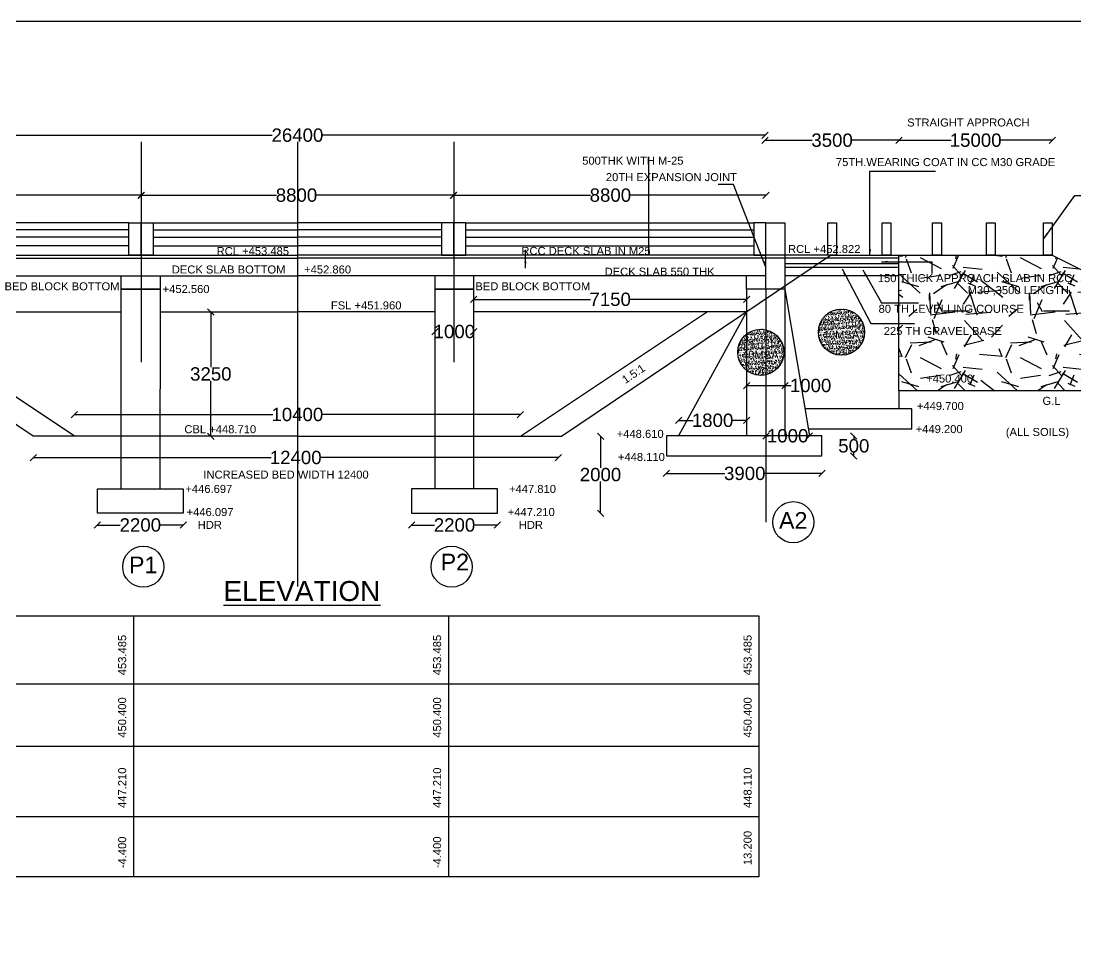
# Model space of a CAD drawing. Header units: millimetres. Extents: x 5124 to 3516387, y 2311 to 45956779.
# Drawn here: x 3483774 to 3499585, y 45942867 to 45956778 of the extents above; entities that cross this region are included whole.
import ezdxf

# ---------------------------------------------------------------- set-up
doc = ezdxf.new("R2010")
doc.units = ezdxf.units.MM
doc.header["$MEASUREMENT"] = 0
for name, color, linetype in [('DIMENSION', 7, 'Continuous'), ('DRAWING', 7, 'Continuous'), ('TEXT', 7, 'Continuous')]:
    doc.layers.add(name, color=color, linetype=linetype)
doc.styles.get("Standard").update_dxf_attribs({"font": 'arial.ttf', "height": 200})
doc.dimstyles.get("Standard").update_dxf_attribs({"dimtxt": 200, "dimasz": 110, "dimexe": 0.18, "dimexo": 0.0625, "dimgap": 0.09, "dimtad": 0, "dimtih": 1, "dimtoh": 1, "dimdec": 0, "dimzin": 0, "dimdsep": 46, "dimtxsty": 'Standard', "dimblk": 'OBLIQUE', "dimcen": 0.09, "dimse1": 1, "dimse2": 1, "dimadec": 0, "dimazin": 0, "dimtfac": 1, "dimtdec": 0, "dimtofl": 0, "dimtmove": 0, "dimatfit": 3, "dimfxl": 1, "dimtolj": 1, "dimtzin": 0, "dimarcsym": 0})

# ---------------------------------------------------------------- blocks, each defined once
blk = doc.blocks.new('_Oblique')
at = {"color": 0, "linetype": 'ByBlock', "lineweight": -2}
blk.add_line((-0.5, -0.5), (0.5, 0.5), dxfattribs=at)
blk = doc.blocks.new('*D30')
at = {"layer": 'Defpoints', "color": 0, "transparency": 16777216}
for p in [(3483956, 45950555), (3491826, 45950555), (3491826, 45950234)]:
    blk.add_point(p, dxfattribs=at)
at = {"layer": 'DRAWING', "color": 0, "lineweight": -2, "transparency": 16777216}
for p, q in [((3483956, 45950234), (3487524, 45950234)), ((3491826, 45950234), (3488257, 45950234))]:
    blk.add_line(p, q, dxfattribs=at)
at = {"layer": 'DRAWING', "color": 0, "lineweight": -2, "transparency": 16777216, "xscale": 95, "yscale": 95, "zscale": 95, "rotation": 180}
blk.add_blockref('_Oblique', (3483956, 45950234), dxfattribs=at)
at = {"layer": 'DRAWING', "color": 0, "lineweight": -2, "transparency": 16777216, "xscale": 95, "yscale": 95, "zscale": 95}
blk.add_blockref('_Oblique', (3491826, 45950234), dxfattribs=at)
at = {"layer": 'DRAWING', "color": 0, "transparency": 16777216, "insert": (3487890, 45950234), "char_height": 200, "attachment_point": 5}
blk.add_mtext('\\A1;12400', dxfattribs=at)
blk = doc.blocks.new('*D37')
at = {"layer": 'Defpoints', "color": 0, "transparency": 16777216}
for p in [(3484918.5, 45949400.5), (3486204, 45949400.5), (3486204, 45949222.5)]:
    blk.add_point(p, dxfattribs=at)
at = {"layer": 'DRAWING', "color": 0, "lineweight": -2, "transparency": 16777216}
for p, q in [((3484918.5, 45949222.5), (3485261.16, 45949222.5)), ((3486204, 45949222.5), (3485861.34, 45949222.5))]:
    blk.add_line(p, q, dxfattribs=at)
at = {"layer": 'DRAWING', "color": 0, "lineweight": -2, "transparency": 16777216, "xscale": 95, "yscale": 95, "zscale": 95, "rotation": 180}
blk.add_blockref('_Oblique', (3484918.5, 45949222.5), dxfattribs=at)
at = {"layer": 'DRAWING', "color": 0, "lineweight": -2, "transparency": 16777216, "xscale": 95, "yscale": 95, "zscale": 95}
blk.add_blockref('_Oblique', (3486204, 45949222.5), dxfattribs=at)
at = {"layer": 'DRAWING', "color": 0, "transparency": 16777216, "insert": (3485561.25, 45949222.5), "char_height": 200, "attachment_point": 5}
blk.add_mtext('\\A1;2200', dxfattribs=at)
blk = doc.blocks.new('*D38')
at = {"layer": 'Defpoints', "color": 0, "transparency": 16777216}
for p in [(3491258, 45950879), (3484573, 45950555), (3491258, 45950578)]:
    blk.add_point(p, dxfattribs=at)
at = {"layer": 'DRAWING', "color": 0, "lineweight": -2, "transparency": 16777216}
for p, q in [((3484573, 45950879), (3487549, 45950879)), ((3491258, 45950879), (3488282, 45950879))]:
    blk.add_line(p, q, dxfattribs=at)
at = {"layer": 'DRAWING', "color": 0, "lineweight": -2, "transparency": 16777216, "xscale": 95, "yscale": 95, "zscale": 95, "rotation": 180}
blk.add_blockref('_Oblique', (3484573, 45950879), dxfattribs=at)
at = {"layer": 'DRAWING', "color": 0, "lineweight": -2, "transparency": 16777216, "xscale": 95, "yscale": 95, "zscale": 95}
blk.add_blockref('_Oblique', (3491258, 45950879), dxfattribs=at)
at = {"layer": 'DRAWING', "color": 0, "transparency": 16777216, "insert": (3487915, 45950879), "char_height": 200, "attachment_point": 5}
blk.add_mtext('\\A1;10400', dxfattribs=at)
blk = doc.blocks.new('*D40')
at = {"layer": 'Defpoints', "color": 0, "transparency": 16777216}
for p in [(3485574, 45954168), (3480894, 45953756), (3485574, 45953756)]:
    blk.add_point(p, dxfattribs=at)
at = {"layer": 'DRAWING', "color": 0, "lineweight": -2, "transparency": 16777216}
for p, q in [((3480894, 45954168), (3482926, 45954168)), ((3485574, 45954168), (3483524, 45954168))]:
    blk.add_line(p, q, dxfattribs=at)
at = {"layer": 'DRAWING', "color": 0, "lineweight": -2, "transparency": 16777216, "xscale": 95, "yscale": 95, "zscale": 95, "rotation": 180}
blk.add_blockref('_Oblique', (3480894, 45954168), dxfattribs=at)
at = {"layer": 'DRAWING', "color": 0, "lineweight": -2, "transparency": 16777216, "xscale": 95, "yscale": 95, "zscale": 95}
blk.add_blockref('_Oblique', (3485574, 45954168), dxfattribs=at)
at = {"layer": 'DRAWING', "color": 0, "transparency": 16777216, "insert": (3483225, 45954168), "char_height": 200, "attachment_point": 5}
blk.add_mtext('\\A1;8150', dxfattribs=at)
blk = doc.blocks.new('*D32')
at = {"layer": 'Defpoints', "color": 0, "transparency": 16777216}
for p in [(3490251, 45954168), (3485570, 45953756), (3490251, 45953756)]:
    blk.add_point(p, dxfattribs=at)
at = {"layer": 'DRAWING', "color": 0, "lineweight": -2, "transparency": 16777216}
for p, q in [((3485570, 45954168), (3487603, 45954168)), ((3490251, 45954168), (3488201, 45954168))]:
    blk.add_line(p, q, dxfattribs=at)
at = {"layer": 'DRAWING', "color": 0, "lineweight": -2, "transparency": 16777216, "xscale": 95, "yscale": 95, "zscale": 95, "rotation": 180}
blk.add_blockref('_Oblique', (3485570, 45954168), dxfattribs=at)
at = {"layer": 'DRAWING', "color": 0, "lineweight": -2, "transparency": 16777216, "xscale": 95, "yscale": 95, "zscale": 95}
blk.add_blockref('_Oblique', (3490251, 45954168), dxfattribs=at)
at = {"layer": 'DRAWING', "color": 0, "transparency": 16777216, "insert": (3487902, 45954168), "char_height": 200, "attachment_point": 5}
blk.add_mtext('\\A1;8800', dxfattribs=at)
blk = doc.blocks.new('*D41')
at = {"layer": 'Defpoints', "color": 0, "transparency": 16777216}
for p in [(3493448, 45950258), (3495778, 45950258), (3493448, 45949996)]:
    blk.add_point(p, dxfattribs=at)
at = {"layer": 'DRAWING', "color": 0, "lineweight": -2, "transparency": 16777216}
for p, q in [((3493448, 45949996), (3494323, 45949996)), ((3495778, 45949996), (3494919, 45949996))]:
    blk.add_line(p, q, dxfattribs=at)
at = {"layer": 'DRAWING', "color": 0, "lineweight": -2, "transparency": 16777216, "xscale": 95, "yscale": 95, "zscale": 95, "rotation": 180}
blk.add_blockref('_Oblique', (3493448, 45949996), dxfattribs=at)
at = {"layer": 'DRAWING', "color": 0, "lineweight": -2, "transparency": 16777216, "xscale": 95, "yscale": 95, "zscale": 95}
blk.add_blockref('_Oblique', (3495778, 45949996), dxfattribs=at)
at = {"layer": 'DRAWING', "color": 0, "transparency": 16777216, "insert": (3494621, 45949996), "char_height": 200, "attachment_point": 5}
blk.add_mtext('\\A1;3900', dxfattribs=at)
blk = doc.blocks.new('*D42')
at = {"layer": 'Defpoints', "color": 0, "transparency": 16777216}
for p in [(3491876, 45950555), (3490914, 45949400), (3492459, 45949400)]:
    blk.add_point(p, dxfattribs=at)
at = {"layer": 'DRAWING', "color": 0, "lineweight": -2, "transparency": 16777216}
for p, q in [((3492459, 45950555), (3492459, 45950080)), ((3492459, 45949400), (3492459, 45949876))]:
    blk.add_line(p, q, dxfattribs=at)
at = {"layer": 'DRAWING', "color": 0, "lineweight": -2, "transparency": 16777216, "xscale": 95, "yscale": 95, "zscale": 95}
for p, rotation in [((3492459, 45950555), 90), ((3492459, 45949400), 270)]:
    blk.add_blockref('_Oblique', p, dxfattribs=dict(at, rotation=rotation))
at = {"layer": 'DRAWING', "color": 0, "transparency": 16777216, "insert": (3492459, 45949978), "char_height": 200, "attachment_point": 5}
blk.add_mtext('\\A1;2000', dxfattribs=at)
blk = doc.blocks.new('*D43')
at = {"layer": 'Defpoints', "color": 0, "transparency": 16777216}
for p in [(3489628, 45949400.5), (3490913.5, 45949400.5), (3489628, 45949222.5)]:
    blk.add_point(p, dxfattribs=at)
at = {"layer": 'DRAWING', "color": 0, "lineweight": -2, "transparency": 16777216}
for p, q in [((3489628, 45949222.5), (3489970.66, 45949222.5)), ((3490913.5, 45949222.5), (3490570.84, 45949222.5))]:
    blk.add_line(p, q, dxfattribs=at)
at = {"layer": 'DRAWING', "color": 0, "lineweight": -2, "transparency": 16777216, "xscale": 95, "yscale": 95, "zscale": 95, "rotation": 180}
blk.add_blockref('_Oblique', (3489628, 45949222.5), dxfattribs=at)
at = {"layer": 'DRAWING', "color": 0, "lineweight": -2, "transparency": 16777216, "xscale": 95, "yscale": 95, "zscale": 95}
blk.add_blockref('_Oblique', (3490913.5, 45949222.5), dxfattribs=at)
at = {"layer": 'DRAWING', "color": 0, "transparency": 16777216, "insert": (3490270.75, 45949222.5), "char_height": 200, "attachment_point": 5}
blk.add_mtext('\\A1;2200', dxfattribs=at)
blk = doc.blocks.new('*D44')
at = {"layer": 'Defpoints', "color": 0, "transparency": 16777216}
for p in [(3499230, 45954992), (3496933, 45953266), (3499230, 45953266)]:
    blk.add_point(p, dxfattribs=at)
at = {"layer": 'DRAWING', "color": 0, "lineweight": -2, "transparency": 16777216}
for p, q in [((3496933, 45954992), (3497715, 45954992)), ((3499230, 45954992), (3498448, 45954992))]:
    blk.add_line(p, q, dxfattribs=at)
at = {"layer": 'DRAWING', "color": 0, "lineweight": -2, "transparency": 16777216, "xscale": 95, "yscale": 95, "zscale": 95, "rotation": 180}
blk.add_blockref('_Oblique', (3496933, 45954992), dxfattribs=at)
at = {"layer": 'DRAWING', "color": 0, "lineweight": -2, "transparency": 16777216, "xscale": 95, "yscale": 95, "zscale": 95}
blk.add_blockref('_Oblique', (3499230, 45954992), dxfattribs=at)
at = {"layer": 'DRAWING', "color": 0, "transparency": 16777216, "insert": (3498082, 45954992), "char_height": 200, "attachment_point": 5}
blk.add_mtext('\\A1;15000', dxfattribs=at)
blk = doc.blocks.new('*D33')
at = {"layer": 'Defpoints', "color": 0, "transparency": 16777216}
for p in [(3494926, 45954992), (3494926, 45954916), (3496934, 45954944)]:
    blk.add_point(p, dxfattribs=at)
at = {"layer": 'DRAWING', "color": 0, "lineweight": -2, "transparency": 16777216}
for p, q in [((3494926, 45954992), (3495632, 45954992)), ((3496934, 45954992), (3496229, 45954992))]:
    blk.add_line(p, q, dxfattribs=at)
at = {"layer": 'DRAWING', "color": 0, "lineweight": -2, "transparency": 16777216, "xscale": 95, "yscale": 95, "zscale": 95, "rotation": 180}
blk.add_blockref('_Oblique', (3494926, 45954992), dxfattribs=at)
at = {"layer": 'DRAWING', "color": 0, "lineweight": -2, "transparency": 16777216, "xscale": 95, "yscale": 95, "zscale": 95}
blk.add_blockref('_Oblique', (3496934, 45954992), dxfattribs=at)
at = {"layer": 'DRAWING', "color": 0, "transparency": 16777216, "insert": (3495930, 45954992), "char_height": 200, "attachment_point": 5}
blk.add_mtext('\\A1;3500', dxfattribs=at)
blk = doc.blocks.new('*D45')
at = {"layer": 'Defpoints', "color": 0, "transparency": 16777216}
for p in [(3490258, 45954168), (3490258, 45953756), (3494938, 45953756)]:
    blk.add_point(p, dxfattribs=at)
at = {"layer": 'DRAWING', "color": 0, "lineweight": -2, "transparency": 16777216}
for p, q in [((3490258, 45954168), (3492308, 45954168)), ((3494938, 45954168), (3492906, 45954168))]:
    blk.add_line(p, q, dxfattribs=at)
at = {"layer": 'DRAWING', "color": 0, "lineweight": -2, "transparency": 16777216, "xscale": 95, "yscale": 95, "zscale": 95, "rotation": 180}
blk.add_blockref('_Oblique', (3490258, 45954168), dxfattribs=at)
at = {"layer": 'DRAWING', "color": 0, "lineweight": -2, "transparency": 16777216, "xscale": 95, "yscale": 95, "zscale": 95}
blk.add_blockref('_Oblique', (3494938, 45954168), dxfattribs=at)
at = {"layer": 'DRAWING', "color": 0, "transparency": 16777216, "insert": (3492607, 45954168), "char_height": 200, "attachment_point": 5}
blk.add_mtext('\\A1;8800', dxfattribs=at)
blk = doc.blocks.new('*D46')
at = {"layer": 'Defpoints', "color": 0, "transparency": 16777216}
for p in [(3489976, 45952123), (3490560, 45952123), (3490560, 45952123)]:
    blk.add_point(p, dxfattribs=at)
at = {"layer": 'DRAWING', "color": 0, "lineweight": -2, "transparency": 16777216}
for p, q in [((3489976, 45952123), (3489979, 45952123)), ((3490560, 45952123), (3490557, 45952123))]:
    blk.add_line(p, q, dxfattribs=at)
at = {"layer": 'DRAWING', "color": 0, "lineweight": -2, "transparency": 16777216, "xscale": 95, "yscale": 95, "zscale": 95, "rotation": 180}
blk.add_blockref('_Oblique', (3489976, 45952123), dxfattribs=at)
at = {"layer": 'DRAWING', "color": 0, "lineweight": -2, "transparency": 16777216, "xscale": 95, "yscale": 95, "zscale": 95}
blk.add_blockref('_Oblique', (3490560, 45952123), dxfattribs=at)
at = {"layer": 'DRAWING', "color": 0, "transparency": 16777216, "insert": (3490268, 45952123), "char_height": 200, "attachment_point": 5}
blk.add_mtext('\\A1;1000', dxfattribs=at)
blk = doc.blocks.new('*D47')
at = {"layer": 'Defpoints', "color": 0, "transparency": 16777216}
for p in [(3490560, 45952662), (3494648, 45952662), (3494648, 45952606)]:
    blk.add_point(p, dxfattribs=at)
at = {"layer": 'DRAWING', "color": 0, "lineweight": -2, "transparency": 16777216}
for p, q in [((3490560, 45952606), (3492307, 45952606)), ((3494648, 45952606), (3492902, 45952606))]:
    blk.add_line(p, q, dxfattribs=at)
at = {"layer": 'DRAWING', "color": 0, "lineweight": -2, "transparency": 16777216, "xscale": 95, "yscale": 95, "zscale": 95, "rotation": 180}
blk.add_blockref('_Oblique', (3490560, 45952606), dxfattribs=at)
at = {"layer": 'DRAWING', "color": 0, "lineweight": -2, "transparency": 16777216, "xscale": 95, "yscale": 95, "zscale": 95}
blk.add_blockref('_Oblique', (3494648, 45952606), dxfattribs=at)
at = {"layer": 'DRAWING', "color": 0, "transparency": 16777216, "insert": (3492604, 45952606), "char_height": 200, "attachment_point": 5}
blk.add_mtext('\\A1;7150', dxfattribs=at)
blk = doc.blocks.new('*D48')
at = {"layer": 'Defpoints', "color": 0, "transparency": 16777216}
for p in [(3494648, 45950792), (3493630, 45950560), (3494648, 45950560)]:
    blk.add_point(p, dxfattribs=at)
at = {"layer": 'DRAWING', "color": 0, "lineweight": -2, "transparency": 16777216}
for p, q in [((3493630, 45950792), (3493850, 45950792)), ((3494648, 45950792), (3494428, 45950792))]:
    blk.add_line(p, q, dxfattribs=at)
at = {"layer": 'DRAWING', "color": 0, "lineweight": -2, "transparency": 16777216, "xscale": 95, "yscale": 95, "zscale": 95, "rotation": 180}
blk.add_blockref('_Oblique', (3493630, 45950792), dxfattribs=at)
at = {"layer": 'DRAWING', "color": 0, "lineweight": -2, "transparency": 16777216, "xscale": 95, "yscale": 95, "zscale": 95}
blk.add_blockref('_Oblique', (3494648, 45950792), dxfattribs=at)
at = {"layer": 'DRAWING', "color": 0, "transparency": 16777216, "insert": (3494139, 45950792), "char_height": 200, "attachment_point": 5}
blk.add_mtext('\\A1;1800', dxfattribs=at)
blk = doc.blocks.new('*D49')
at = {"layer": 'Defpoints', "color": 0, "transparency": 16777216}
for p in [(3494938, 45950560), (3495590, 45950560), (3495590, 45950560)]:
    blk.add_point(p, dxfattribs=at)
at = {"layer": 'DRAWING', "color": 0, "lineweight": -2, "transparency": 16777216}
for p, q in [((3494938, 45950560), (3494975, 45950560)), ((3495590, 45950560), (3495553, 45950560))]:
    blk.add_line(p, q, dxfattribs=at)
at = {"layer": 'DRAWING', "color": 0, "lineweight": -2, "transparency": 16777216, "xscale": 95, "yscale": 95, "zscale": 95, "rotation": 180}
blk.add_blockref('_Oblique', (3494938, 45950560), dxfattribs=at)
at = {"layer": 'DRAWING', "color": 0, "lineweight": -2, "transparency": 16777216, "xscale": 95, "yscale": 95, "zscale": 95}
blk.add_blockref('_Oblique', (3495590, 45950560), dxfattribs=at)
at = {"layer": 'DRAWING', "color": 0, "transparency": 16777216, "insert": (3495264, 45950560), "char_height": 200, "attachment_point": 5}
blk.add_mtext('\\A1;1000', dxfattribs=at)
blk = doc.blocks.new('*D50')
at = {"layer": 'Defpoints', "color": 0, "transparency": 16777216}
for p in [(3494648, 45951314), (3495224, 45951314), (3495224, 45951314)]:
    blk.add_point(p, dxfattribs=at)
at = {"layer": 'DRAWING', "color": 0, "lineweight": -2, "transparency": 16777216}
for p, q in [((3494648, 45951314), (3495224, 45951314)), ((3495224, 45951314), (3495319, 45951314))]:
    blk.add_line(p, q, dxfattribs=at)
at = {"layer": 'DRAWING', "color": 0, "lineweight": -2, "transparency": 16777216, "xscale": 95, "yscale": 95, "zscale": 95, "rotation": 180}
blk.add_blockref('_Oblique', (3494648, 45951314), dxfattribs=at)
at = {"layer": 'DRAWING', "color": 0, "lineweight": -2, "transparency": 16777216, "xscale": 95, "yscale": 95, "zscale": 95}
blk.add_blockref('_Oblique', (3495224, 45951314), dxfattribs=at)
at = {"layer": 'DRAWING', "color": 0, "transparency": 16777216, "insert": (3495608, 45951314), "char_height": 200, "attachment_point": 5}
blk.add_mtext('\\A1;1000', dxfattribs=at)
blk = doc.blocks.new('*D51')
at = {"layer": 'Defpoints', "color": 0, "transparency": 16777216}
for p in [(3495778, 45950560), (3495778, 45950258), (3496256, 45950258)]:
    blk.add_point(p, dxfattribs=at)
at = {"layer": 'DRAWING', "color": 0, "lineweight": -2, "transparency": 16777216}
for p, q in [((3496256, 45950560), (3496256, 45950511)), ((3496256, 45950258), (3496256, 45950307))]:
    blk.add_line(p, q, dxfattribs=at)
at = {"layer": 'DRAWING', "color": 0, "lineweight": -2, "transparency": 16777216, "xscale": 95, "yscale": 95, "zscale": 95}
for p, rotation in [((3496256, 45950560), 90), ((3496256, 45950258), 270)]:
    blk.add_blockref('_Oblique', p, dxfattribs=dict(at, rotation=rotation))
at = {"layer": 'DRAWING', "color": 0, "transparency": 16777216, "insert": (3496256, 45950409), "char_height": 200, "attachment_point": 5}
blk.add_mtext('\\A1;500', dxfattribs=at)
blk = doc.blocks.new('*D34')
at = {"layer": 'Defpoints', "color": 0, "transparency": 16777216}
for p in [(3494926, 45955067), (3480906, 45954992), (3494926, 45954992)]:
    blk.add_point(p, dxfattribs=at)
at = {"layer": 'DRAWING', "color": 0, "lineweight": -2, "transparency": 16777216}
for p, q in [((3480906, 45955067), (3487538, 45955067)), ((3494926, 45955067), (3488294, 45955067))]:
    blk.add_line(p, q, dxfattribs=at)
at = {"layer": 'DRAWING', "color": 0, "lineweight": -2, "transparency": 16777216, "xscale": 95, "yscale": 95, "zscale": 95, "rotation": 180}
blk.add_blockref('_Oblique', (3480906, 45955067), dxfattribs=at)
at = {"layer": 'DRAWING', "color": 0, "lineweight": -2, "transparency": 16777216, "xscale": 95, "yscale": 95, "zscale": 95}
blk.add_blockref('_Oblique', (3494926, 45955067), dxfattribs=at)
at = {"layer": 'DRAWING', "color": 0, "transparency": 16777216, "insert": (3487916, 45955067), "char_height": 200, "attachment_point": 5}
blk.add_mtext('\\A1;26400', dxfattribs=at)
blk = doc.blocks.new('*D52')
at = {"layer": 'Defpoints', "color": 0, "transparency": 16777216}
for p in [(3486164, 45952419), (3486618, 45952419), (3486055, 45950555)]:
    blk.add_point(p, dxfattribs=at)
at = {"layer": 'DIMENSION', "color": 0, "lineweight": -2, "transparency": 16777216}
for p, q in [((3486618, 45952419), (3486618, 45951589)), ((3486618, 45950555), (3486618, 45951385))]:
    blk.add_line(p, q, dxfattribs=at)
at = {"layer": 'DIMENSION', "color": 0, "lineweight": -2, "transparency": 16777216, "xscale": 95, "yscale": 95, "zscale": 95}
for p, rotation in [((3486618, 45952419), 90), ((3486618, 45950555), 270)]:
    blk.add_blockref('_Oblique', p, dxfattribs=dict(at, rotation=rotation))
at = {"layer": 'DIMENSION', "color": 0, "transparency": 16777216, "insert": (3486618, 45951487), "char_height": 200, "attachment_point": 5}
blk.add_mtext('\\A1;3250', dxfattribs=at)

msp = doc.modelspace()

# ---------------------------------------------------------------- hatches: boundary and pattern name
at = {"layer": 'DRAWING'}
h = msp.add_hatch(dxfattribs=at)
h.set_pattern_fill('GRAVEL', color=256, scale=1500, style=0)
h.set_pattern_definition([(311.9872, (6919301, 2246), (11999.99734824, -13500.0020124), [201.804, -19978.632]), (355.0303, (6919436, 2096), (-18000.00157728, 1499.98696051), [346.302, -34283.8875]), (47.4896, (6919781, 2066), (-14999.98607752, -16500.0130108), [244.182, -24174.048]), (272.7263, (6920366, 1691), (-1499.99402659, 30000.00044246), [315.357, -31220.337]), (247.1663, (6920381, 1376), (7500.01485816, 17999.99461767), [309.2325, -30614.0595]), (182.7263, (6920261, 1091), (30000.00044246, 1499.99402659), [315.357, -31220.337]), (142.3058, (6919946, 1076), (19500.01101843, -14999.98560774), [417.0435, -41287.2735]), (107.7447, (6919616, 1331), (-10500.01614406, 32999.99434686), [393.732, -38979.4815]), (58.5704, (6919496, 1706), (12000.01235126, 19499.99255474), [316.425, -31326.1095]), (4.7636, (6919661, 1976), (-16500.00141948, -1499.987299), [361.248, -17701.1445]), (317.6026, (6920021, 2006), (18000.01102661, -16499.98812302), [467.172, -46250.0625]), (41.1859, (6918881, 1676), (10500.0044202, 8999.99597), [159.4515, -15785.766]), (8.5308, (6919001, 1781), (-19499.99742722, -3000.01186506), [303.3555, -30032.2665]), (315, (6919301, 1826), (2e-13, -1500.000464), [212.1315, -1909.188]), (336.8014, (6919406, 2006), (-7499.999596, 3000.0019879), [114.237, -11309.4225]), (248.1986, (6919511, 1961), (1499.9998658, 4500.0004095), [161.5545, -7916.193]), (149.0362, (6919451, 1811), (-4499.9970334, 3000.0037253), [262.3935, -8484.0345]), (18.4349, (6919226, 1946), (-3000.000652, -1499.997605), [189.7365, -4553.6805]), (163.6105, (6920381, 1961), (-15000.00329762, 4499.98906473), [265.8, -26314.2675]), (109.6538, (6920126, 2036), (5999.99287106, -16500.0032034), [222.9915, -22076.112]), (246.8014, (6919226, 2246), (3000.0019879, 7499.999596), [228.4725, -11195.187]), (196.3895, (6919136, 2036), (15000.00329762, 4499.98906473), [265.8, -26314.2675]), (200.556, (6920381, 1031), (7500.0027668, 2999.9939946), [256.32, -12559.686]), (245.2249, (6920141, 941), (7499.98828387, 16500.00513276), [214.767, -21261.9645]), (113.1986, (6919211, 746), (-3000.0019879, 7499.999596), [228.4725, -11195.187]), (162.646, (6919121, 956), (19500.00302865, -5999.99175339), [251.4465, -24893.136]), (110.556, (6919946, 746), (2999.9939946, -7500.0027668), [128.16, -12687.846]), (78.6901, (6919301, 746), (1499.9964482, 6000.0011283), [76.485, -7572.0435]), (14.0362, (6919316, 821), (-4500.000819, -1499.997086), [309.2325, -5875.425]), (353.991, (6919616, 896), (-14999.99962636, 1499.99897622), [286.575, -28370.8845]), (236.3099, (6919451, 1676), (1500.0020018, 2999.9993367), [216.333, -5191.9935]), (186.8428, (6919331, 1496), (-25499.99904822, -3000.01199689), [377.691, -37391.3445]), (119.0546, (6918956, 1451), (6000.0000408, -10500.00057685), [154.434, -15289.011]), (90, (6918881, 1586), (1500, 1500), [90, -1410]), (59.7436, (6919646, 941), (-5999.9923302, -10500.00368378), [208.386, -20630.28]), (131.9872, (6919751, 1121), (-11999.99734824, 13500.0020124), [403.608, -19776.828]), (180, (6919481, 1421), (-1500, 1500), [390, -1110]), (214.6952, (6919091, 1421), (14999.99138848, 10500.0129144), [237.171, -23479.911]), (285.9454, (6918896, 1286), (1499.9998339, -6000.00019), [218.403, -10701.762]), (332.354, (6918956, 1076), (28499.99371077, -15000.01156975), [355.5975, -35204.211]), (4.5739, (6919271, 911), (19500.00083747, 1499.99220174), [376.1985, -37243.611])])
h.paths.add_polyline_path([(3503276, 45951234), (3499230, 45953266.5), (3496933, 45953266.5), (3496933, 45951234)])
h.paths.add_polyline_path([(3496673.5, 45952038.9), (3498505.9, 45952038.9), (3498505.9, 45952225.2), (3496673.5, 45952225.2)], flags=9)
h.paths.add_polyline_path([(3496595.8, 45952371.4), (3498837.9, 45952371.4), (3498837.9, 45952557.6), (3496595.8, 45952557.6)], flags=9)
h.paths.add_polyline_path([(3497926.3, 45952624.8), (3499518, 45952624.8), (3499518, 45952843.6), (3497926.3, 45952843.6)], flags=24)
h.paths.add_polyline_path([(3496584.7, 45952831.6), (3499562.6, 45952831.6), (3499562.6, 45953017.8), (3496584.7, 45953017.8)], flags=9)
h = msp.add_hatch(dxfattribs=at)
h.set_pattern_fill('AR-CONC', color=256, scale=10, style=0)
h.set_pattern_definition([(130, (6920381, 746), (-71.72601826, -6.2752135), [7.5, -82.5]), (185, (6920381, 746), (13.87513336, 75.21921337), [6, -66]), (79.5486, (6920375.02, 745.48), (-57.85093817, 68.94395421), [6.374019, -70.1142112]), (133.8158, (6920381, 766), (-106.72410486, -16.55190143), [11.25, -123.75]), (83.3644, (6920372.11, 764.62), (-93.46627055, 97.4117871), [9.5610288, -105.1713]), (188.8158, (6920381, 766), (-93.46619451, 97.4118601), [9, -99]), (159, (6920371, 761), (-59.69070521, -40.26188907), [7.5, -82.5]), (214, (6920371, 761), (-24.33153319, 72.5150045), [6, -66]), (108.5486, (6920366.026, 757.645), (-84.02226286, 32.25304967), [6.374019, -70.1142112]), (142.5, (6920381, 746), (-1.215985532, 33.289385383), [0, -65.2, 0, -67, 0, -66.25]), (172.5, (6920381, 746), (-26.306953744, 39.441171188), [0, -38.2, 0, -63.7, 0, -25.25]), (212.5, (6920403.3, 746), (-53.382243617, -2.255487173), [0, -25, 0, -78, 0, -103.5]), (222.5, (6920413.3, 746), (-58.318616934, 10.010498233), [0, -32.5, 0, -51.8, 0, -73.5])])
h.paths.add_polyline_path([(3495724.9, 45952115.7, 1), (3496416.7, 45952115.7, 1)])
h.paths.add_polyline_path([(3495757.3, 45951984.5), (3496369.4, 45951984.5), (3496369.4, 45952170.8), (3495757.3, 45952170.8)], flags=24)
h.paths.add_polyline_path([(3495926.1, 45952286.6), (3496231.9, 45952286.6), (3496231.9, 45952134.5), (3495926.1, 45952134.5)], flags=24)
h = msp.add_hatch(dxfattribs=at)
h.set_pattern_fill('AR-CONC', color=256, scale=10, style=0)
h.set_pattern_definition([(130, (6919171.085, 443.233), (-71.72601826, -6.2752135), [7.5, -82.5]), (185, (6919171.085, 443.23), (13.87513336, 75.21921337), [6, -66]), (79.5486, (6919165.11, 442.71), (-57.85093817, 68.94395421), [6.374019, -70.1142112]), (133.8158, (6919171.085, 463.23), (-106.72410486, -16.55190143), [11.25, -123.75]), (83.3644, (6919162.19, 461.85), (-93.46627055, 97.4117871), [9.5610288, -105.1713]), (188.8158, (6919171.08, 463.23), (-93.46619451, 97.4118601), [9, -99]), (159, (6919161.085, 458.233), (-59.69070521, -40.26188907), [7.5, -82.5]), (214, (6919161.085, 458.23), (-24.33153319, 72.5150045), [6, -66]), (108.5486, (6919156.11, 454.88), (-84.02226286, 32.25304967), [6.374019, -70.1142112]), (142.5, (6919171.085, 443.233), (-1.215985532, 33.289385383), [0, -65.2, 0, -67, 0, -66.25]), (172.5, (6919171.085, 443.233), (-26.306953744, 39.441171188), [0, -38.2, 0, -63.7, 0, -25.25]), (212.5, (6919193.385, 443.233), (-53.382243617, -2.255487173), [0, -25, 0, -78, 0, -103.5]), (222.5, (6919203.385, 443.233), (-58.318616934, 10.010498233), [0, -32.5, 0, -51.8, 0, -73.5])])
h.paths.add_polyline_path([(3494515, 45951812.9, 1), (3495206.8, 45951812.9, 1)])
h.paths.add_polyline_path([(3494547.3, 45951681.7), (3495159.5, 45951681.7), (3495159.5, 45951868), (3494547.3, 45951868)], flags=24)
h.paths.add_polyline_path([(3494716.2, 45951983.8), (3495021.9, 45951983.8), (3495021.9, 45951831.7), (3494716.2, 45951831.7)], flags=24)

# ---------------------------------------------------------------- linework, layer by layer
at = {"layer": 'DIMENSION'}
msp.add_lwpolyline([(3471438.5, 45956778.5), (3516236.5, 45956778.5), (3516236.5, 45925044), (3471438.5, 45925044)], close=True, dxfattribs=at)
at = {"layer": 'DRAWING'}
for points in [[(3485572, 45954970.5), (3485572, 45951663.5)], [(3487916, 45954969), (3487916, 45948301.5)], [(3490260, 45954970.5), (3490260, 45951663.5)], [(3485390, 45953756), (3481074, 45953756)], [(3485390, 45953647), (3481074, 45953647)], [(3485754.5, 45953756), (3487916, 45953756)], [(3485754.5, 45953647), (3487916, 45953647)], [(3490077.5, 45953756), (3487916, 45953756)], [(3490077.5, 45953647), (3487916, 45953647)], [(3490442, 45953756), (3494758, 45953756)], [(3490442, 45953647), (3494758, 45953647)], [(3485390, 45953538), (3481074, 45953538)], [(3485754.5, 45953538), (3487916, 45953538)], [(3490077.5, 45953538), (3487916, 45953538)], [(3490442, 45953538), (3494758, 45953538)], [(3485390, 45953410), (3481074, 45953410)], [(3485754.5, 45953410), (3487916, 45953410)], [(3490077.5, 45953410), (3487916, 45953410)], [(3490442, 45953410), (3494758, 45953410)], [(3487916, 45950555), (3483955.5, 45950555), (3479924, 45953266.5), (3476602, 45953266.5), (3472556, 45951234), (3478899, 45951234), (3478899, 45953266.5)], [(3478899, 45953222), (3487916, 45953222)], [(3479924, 45953266.5), (3487916, 45953266.5)], [(3487916, 45950555), (3491876.5, 45950555), (3495908, 45953266.5), (3499230, 45953266.5), (3503276, 45951234), (3496933, 45951234), (3496933, 45953266.5)], [(3495908, 45953266.5), (3487916, 45953266.5)], [(3496933, 45953222), (3487916, 45953222)], [(3496933, 45953139.5), (3495224, 45953139.5)], [(3496933, 45953082.5), (3495224, 45953082.5)], [(3480893.5, 45952957.5), (3487916, 45952957.5)], [(3494938.5, 45952957.5), (3487916, 45952957.5)], [(3494938.5, 45952757), (3494648.5, 45952757), (3494648.5, 45952957.5)], [(3496933, 45952957.5), (3495224, 45952957.5)], [(3485272, 45949764), (3485272, 45952759.5), (3485856.5, 45952759.5), (3485856, 45949764)], [(3490560, 45949764), (3490560, 45952759.5), (3489975.5, 45952759.5), (3489976, 45949764)], [(3494648.5, 45952757), (3494648.5, 45950559.5)], [(3494938.5, 45952757), (3494938.5, 45949266.5)], [(3495224, 45952757), (3495589.5, 45950559.5)], [(3495224, 45952757), (3495224, 45950559.5)], [(3481183.5, 45952419.4), (3485272, 45952419.4)], [(3484573, 45950555), (3481771, 45952422.5)], [(3485856.4, 45952419.4), (3487916, 45952419.4)], [(3489975.6, 45952419.4), (3487916, 45952419.4)], [(3494648.5, 45952419.4), (3490560, 45952419.4)], [(3491259, 45950555), (3494061, 45952422.5)], [(3494648.5, 45952419.4), (3493629.5, 45950559.5)], [(3496933, 45951234), (3496933, 45950966)], [(3495571.9, 45950665.5), (3497127, 45950665.5), (3497127, 45950966), (3495521.9, 45950966)], [(3485459, 45947862), (3485459, 45943949)], [(3490180, 45947862), (3490180, 45943949)], [(3476720, 45946842), (3494834, 45946842)], [(3476720, 45945905.5), (3494834, 45945905.5)], [(3476720, 45944852), (3494834, 45944852)]]:
    msp.add_lwpolyline(points, dxfattribs=at)
for points in [[(3485390, 45953756), (3485570.5, 45953756), (3485570.5, 45953266.5), (3485390, 45953266.5)], [(3485574, 45953756), (3485754.5, 45953756), (3485754.5, 45953266.5), (3485574, 45953266.5)], [(3490258, 45953756), (3490077.5, 45953756), (3490077.5, 45953266.5), (3490258, 45953266.5)], [(3490442, 45953756), (3490261.5, 45953756), (3490261.5, 45953266.5), (3490442, 45953266.5)], [(3494938.5, 45953756), (3494758, 45953756), (3494758, 45953266.5), (3494938.5, 45953266.5)], [(3495224, 45952757), (3494938.5, 45952757), (3494938.5, 45953756), (3495224, 45953756)], [(3495998.5, 45953266.5), (3495865.5, 45953266.5), (3495865.5, 45953752.5), (3495998.5, 45953752.5)], [(3496813, 45953266.5), (3496680, 45953266.5), (3496680, 45953752.5), (3496813, 45953752.5)], [(3497569, 45953266.5), (3497436, 45953266.5), (3497436, 45953752.5), (3497569, 45953752.5)], [(3498375.5, 45953266.5), (3498242.5, 45953266.5), (3498242.5, 45953752.5), (3498375.5, 45953752.5)], [(3499230, 45953266.5), (3499097, 45953266.5), (3499097, 45953752.5), (3499230, 45953752.5)], [(3485272, 45952957.5), (3485856.5, 45952957.5), (3485856.5, 45952759.5), (3485272, 45952759.5)], [(3490560, 45952957.5), (3489975.5, 45952957.5), (3489975.5, 45952759.5), (3490560, 45952759.5)], [(3495778.5, 45950559.5), (3493447.5, 45950559.5), (3493447.5, 45950258.5), (3495778.5, 45950258.5)], [(3484918.5, 45949764), (3486204, 45949764), (3486204, 45949400.5), (3484918.5, 45949400.5)], [(3490913.5, 45949764), (3489628, 45949764), (3489628, 45949400.5), (3490913.5, 45949400.5)], [(3476720, 45947862), (3494834, 45947862), (3494834, 45943949), (3476720, 45943949)]]:
    msp.add_lwpolyline(points, close=True, dxfattribs=at)
for centre, radius in [((3496070.8, 45952115.7), 345.9), ((3494860.9, 45951812.9), 345.9), ((3495349.3, 45949264.8), 308.3), ((3485605.3, 45948598.3), 308.3), ((3490226.7, 45948598.3), 308.3)]:
    msp.add_circle(centre, radius, dxfattribs=at)

# ---------------------------------------------------------------- texts
at = {"layer": 'DIMENSION', "insert": (3492520.5, 45953081.7), "char_height": 120, "width": 2015.07, "attachment_point": 1}
msp.add_mtext('DECK SLAB 550 THK ', dxfattribs=at)
at = {"layer": 'DRAWING', "char_height": 100, "width": 483.458, "attachment_point": 3}
for insert in [(3496206.9, 45952261.6), (3494996.9, 45951958.8)]:
    msp.add_mtext('M15', dxfattribs=dict(at, insert=insert))
at = {"layer": 'TEXT'}
for s, height, p in [('STRAIGHT APPROACH', 120, (3497055.7, 45955198.3)), ('500THK WITH M-25', 120, (3492184.7, 45954625.7)), ('75TH.WEARING COAT IN CC M30 GRADE', 120, (3495987.8, 45954604.3)), ('20TH EXPANSION JOINT ', 120, (3492539.2, 45954378.7)), ('RCL +453.485', 120, (3486704.6, 45953270.5)), ('RCC DECK SLAB IN M25', 120, (3491272.7, 45953273.1)), ('RCL +452.822', 120, (3495269.8, 45953301.5)), ('DECK SLAB BOTTOM      +452.860', 120, (3486032.2, 45952994.1)), ('BED BLOCK BOTTOM', 120, (3483526, 45952742)), ('BED BLOCK BOTTOM', 120, (3490583, 45952742)), ('150 THICK APPROACH SLAB IN RCC', 120, (3496615.7, 45952864.7)), ('+452.560', 120, (3485895, 45952701.4)), ('M30 ,3500 LENGTH', 120, (3497962.7, 45952685)), ('FSL +451.960', 120, (3488417.7, 45952456)), ('80 TH LEVELLING COURSE', 120, (3496626.8, 45952404.5)), ('40MSA', 120, (3495788.3, 45952017.6)), ('225 TH GRAVEL BASE', 120, (3496704.6, 45952072)), ('40MSA', 120, (3494578.4, 45951714.8)), ('+450.400', 120, (3497340.5, 45951358.6)), ('G.L', 120, (3499084.4, 45951024.7)), ('+449.700', 120, (3497201.3, 45950947.9)), ('CBL +448.710', 120, (3486221.2, 45950599.3)), ('+448.610', 120, (3492701.6, 45950529.6)), ('+449.200', 120, (3497182.8, 45950601.4)), ('(ALL SOILS)', 120, (3498534.2, 45950557.8)), ('+448.110', 120, (3492720.1, 45950183.1)), ('INCREASED BED WIDTH 12400', 120, (3486505.7, 45949918.7)), ('+446.697', 120, (3486235.6, 45949703.9)), ('+447.810', 120, (3491087.8, 45949703.9)), ('+446.097', 120, (3486254.1, 45949357.4)), ('+447.210', 120, (3491069.3, 45949357.4)), ('A2', 250, (3495134.3, 45949166.8)), ('HDR', 120, (3486421.1, 45949164.9)), ('HDR', 120, (3491233.4, 45949164.9)), ('P1', 250, (3485390.3, 45948500.3)), ('P2', 250, (3490062.3, 45948542.8)), ('%%UELEVATION', 300, (3486807.1, 45948083.4))]:
    msp.add_text(s, height=height, dxfattribs=at).set_placement(p)
for s, rotation, p in [('1.5:1', 33.90054, (3492831.9, 45951335.9)), ('453.485', 90, (3485348.9, 45946970.5)), ('453.485', 90, (3490069.9, 45946970.5)), ('453.485', 90, (3494723.9, 45946970.5)), ('450.400', 90, (3485348.9, 45946034)), ('450.400', 90, (3490069.9, 45946034)), ('450.400', 90, (3494723.9, 45946034)), ('447.210', 90, (3485348.9, 45944980.5)), ('447.210', 90, (3490069.9, 45944980.5)), ('448.110', 90, (3494723.9, 45944980.5)), (' 13.200', 90, (3494723.9, 45944077.5)), ('-4.400', 90, (3485348.9, 45944077.5)), ('-4.400', 90, (3490069.9, 45944077.5))]:
    msp.add_text(s, height=120, rotation=rotation, dxfattribs=at).set_placement(p)

# ---------------------------------------------------------------- dimensions: what is measured, and where the dimension line sits
at = {"layer": 'DIMENSION'}
dim = msp.add_linear_dim(base=(3486618.5, 45952419.4), p1=(3486055, 45950555), p2=(3486163.5, 45952419.4), angle=90, text='3250', dimstyle='Standard', override={"dimasz": 95, "dimfxl": 2000, "dimarcsym": 1}, dxfattribs=at)
dim.commit()
dim.dimension.update_dxf_attribs({"geometry": '*D52', "text_midpoint": (3486618.5, 45951487.2)})
at = {"layer": 'DRAWING'}
for base, p1, p2, text, picture, middle in [((3494926.5, 45955067), (3480905.5, 45954991.5), (3494926.5, 45954991.5), '26400', '*D34', (3487916, 45955067)), ((3494648.5, 45952605.5), (3490560, 45952661.5), (3494648.5, 45952661.5), '7150', '*D47', (3492604.2, 45952605.5)), ((3490560, 45952122.5), (3489975.6, 45952122.5), (3490560, 45952122.5), '1000', '*D46', (3490267.8, 45952122.5)), ((3495224, 45951314), (3494648.5, 45951314), (3495224, 45951314), '1000', '*D50', (3495608, 45951314)), ((3491257.5, 45950879), (3484573, 45950555), (3491257.5, 45950577.5), '10400', '*D38', (3487915.2, 45950879)), ((3494648.5, 45950791.5), (3493629.5, 45950559.5), (3494648.5, 45950559.5), '1800', '*D48', (3494139, 45950791.5)), ((3495589.5, 45950559.5), (3494938.5, 45950559.5), (3495589.5, 45950559.5), '1000', '*D49', (3495264, 45950559.5)), ((3491825.5, 45950233.5), (3483955.5, 45950555), (3491825.5, 45950555), '12400', '*D30', (3487890.5, 45950233.5)), ((3486204, 45949222.5), (3484918.5, 45949400.5), (3486204, 45949400.5), '2200', '*D37', (3485561.2, 45949222.5))]:
    dim = msp.add_linear_dim(base=base, p1=p1, p2=p2, text=text, dimstyle='Standard', override={"dimasz": 95, "dimarcsym": 1}, dxfattribs=at)
    dim.commit()
    dim.dimension.update_dxf_attribs({"geometry": picture, "text_midpoint": middle})
for base, p1, p2, angle, text, picture, middle in [((3494926.5, 45954991.5), (3496934, 45954944), (3494926.5, 45954916), 180, '3500', '*D33', (3495930.2, 45954991.5)), ((3499230, 45954991.5), (3496933, 45953266.5), (3499230, 45953266.5), 180, '15000', '*D44', (3498081.5, 45954991.5)), ((3492459.5, 45949400.5), (3491876.5, 45950555), (3490913.5, 45949400.5), 90, '2000', '*D42', (3492459.5, 45949977.8)), ((3496256.5, 45950258.5), (3495778.5, 45950559.5), (3495778.5, 45950258.5), 90, '500', '*D51', (3496256.5, 45950409)), ((3489628, 45949222.5), (3490913.5, 45949400.5), (3489628, 45949400.5), 180, '2200', '*D43', (3490270.8, 45949222.5))]:
    dim = msp.add_linear_dim(base=base, p1=p1, p2=p2, angle=angle, text=text, dimstyle='Standard', override={"dimasz": 95, "dimarcsym": 1}, dxfattribs=at)
    dim.commit()
    dim.dimension.update_dxf_attribs({"geometry": picture, "text_midpoint": middle})
for base, p1, p2, text, picture, middle in [((3485574, 45954167.5), (3480893.5, 45953756), (3485574, 45953756), '8150', '*D40', (3483225, 45954167.5)), ((3490251, 45954167.5), (3485570.5, 45953756), (3490251, 45953756), '8800', '*D32', (3487902, 45954167.5))]:
    dim = msp.add_linear_dim(base=base, p1=p1, p2=p2, text=text, dimstyle='Standard', override={"dimasz": 95, "dimarcsym": 1}, dxfattribs=at)
    dim.commit()
    dim.dimension.update_dxf_attribs({"geometry": picture, "text_midpoint": middle, "dimtype": 160})
for base, p1, p2, text, picture, middle in [((3490258, 45954167.5), (3494938.5, 45953756), (3490258, 45953756), '8800', '*D45', (3492607, 45954167.5)), ((3493447.5, 45949995.5), (3495778.5, 45950258.5), (3493447.5, 45950258.5), '3900', '*D41', (3494621, 45949995.5))]:
    dim = msp.add_linear_dim(base=base, p1=p1, p2=p2, angle=180, text=text, dimstyle='Standard', override={"dimasz": 95, "dimarcsym": 1}, dxfattribs=at)
    dim.commit()
    dim.dimension.update_dxf_attribs({"geometry": picture, "text_midpoint": middle, "dimtype": 160})

# ---------------------------------------------------------------- leaders
at = {"layer": 'DIMENSION'}
msp.add_leader([(3491334, 45953074), (3491334, 45953349.5)], dimstyle='Standard', override={"dimasz": 95, "dimgap": 0.09, "dimtad": 0, "dimfxl": 2000, "dimarcsym": 1}, dxfattribs=at)
at = {"layer": 'DRAWING'}
for points in [[(3493183.5, 45953266.5), (3493183.5, 45954350.5), (3493183.5, 45954743)], [(3496498.5, 45953266.5), (3496498.5, 45954527.5), (3497478.5, 45954527.5)], [(3494938.5, 45953089.5), (3494453, 45954326), (3494225, 45954326)], [(3499097, 45953509.5), (3499571, 45954163.5), (3499778.5, 45954163.5)], [(3496669.5, 45953169.5), (3497423.5, 45953169.5), (3497423.5, 45952996.5)], [(3496080.5, 45953061.5), (3496509, 45952242.5), (3497166.5, 45952242.5)], [(3496391, 45953047.5), (3496673, 45952556.5), (3497223.5, 45952556.5)]]:
    msp.add_leader(points, dimstyle='Standard', override={"dimasz": 95, "dimgap": 0.09, "dimtad": 0, "dimarcsym": 1}, dxfattribs=at)

doc.saveas('drawing.dxf')
